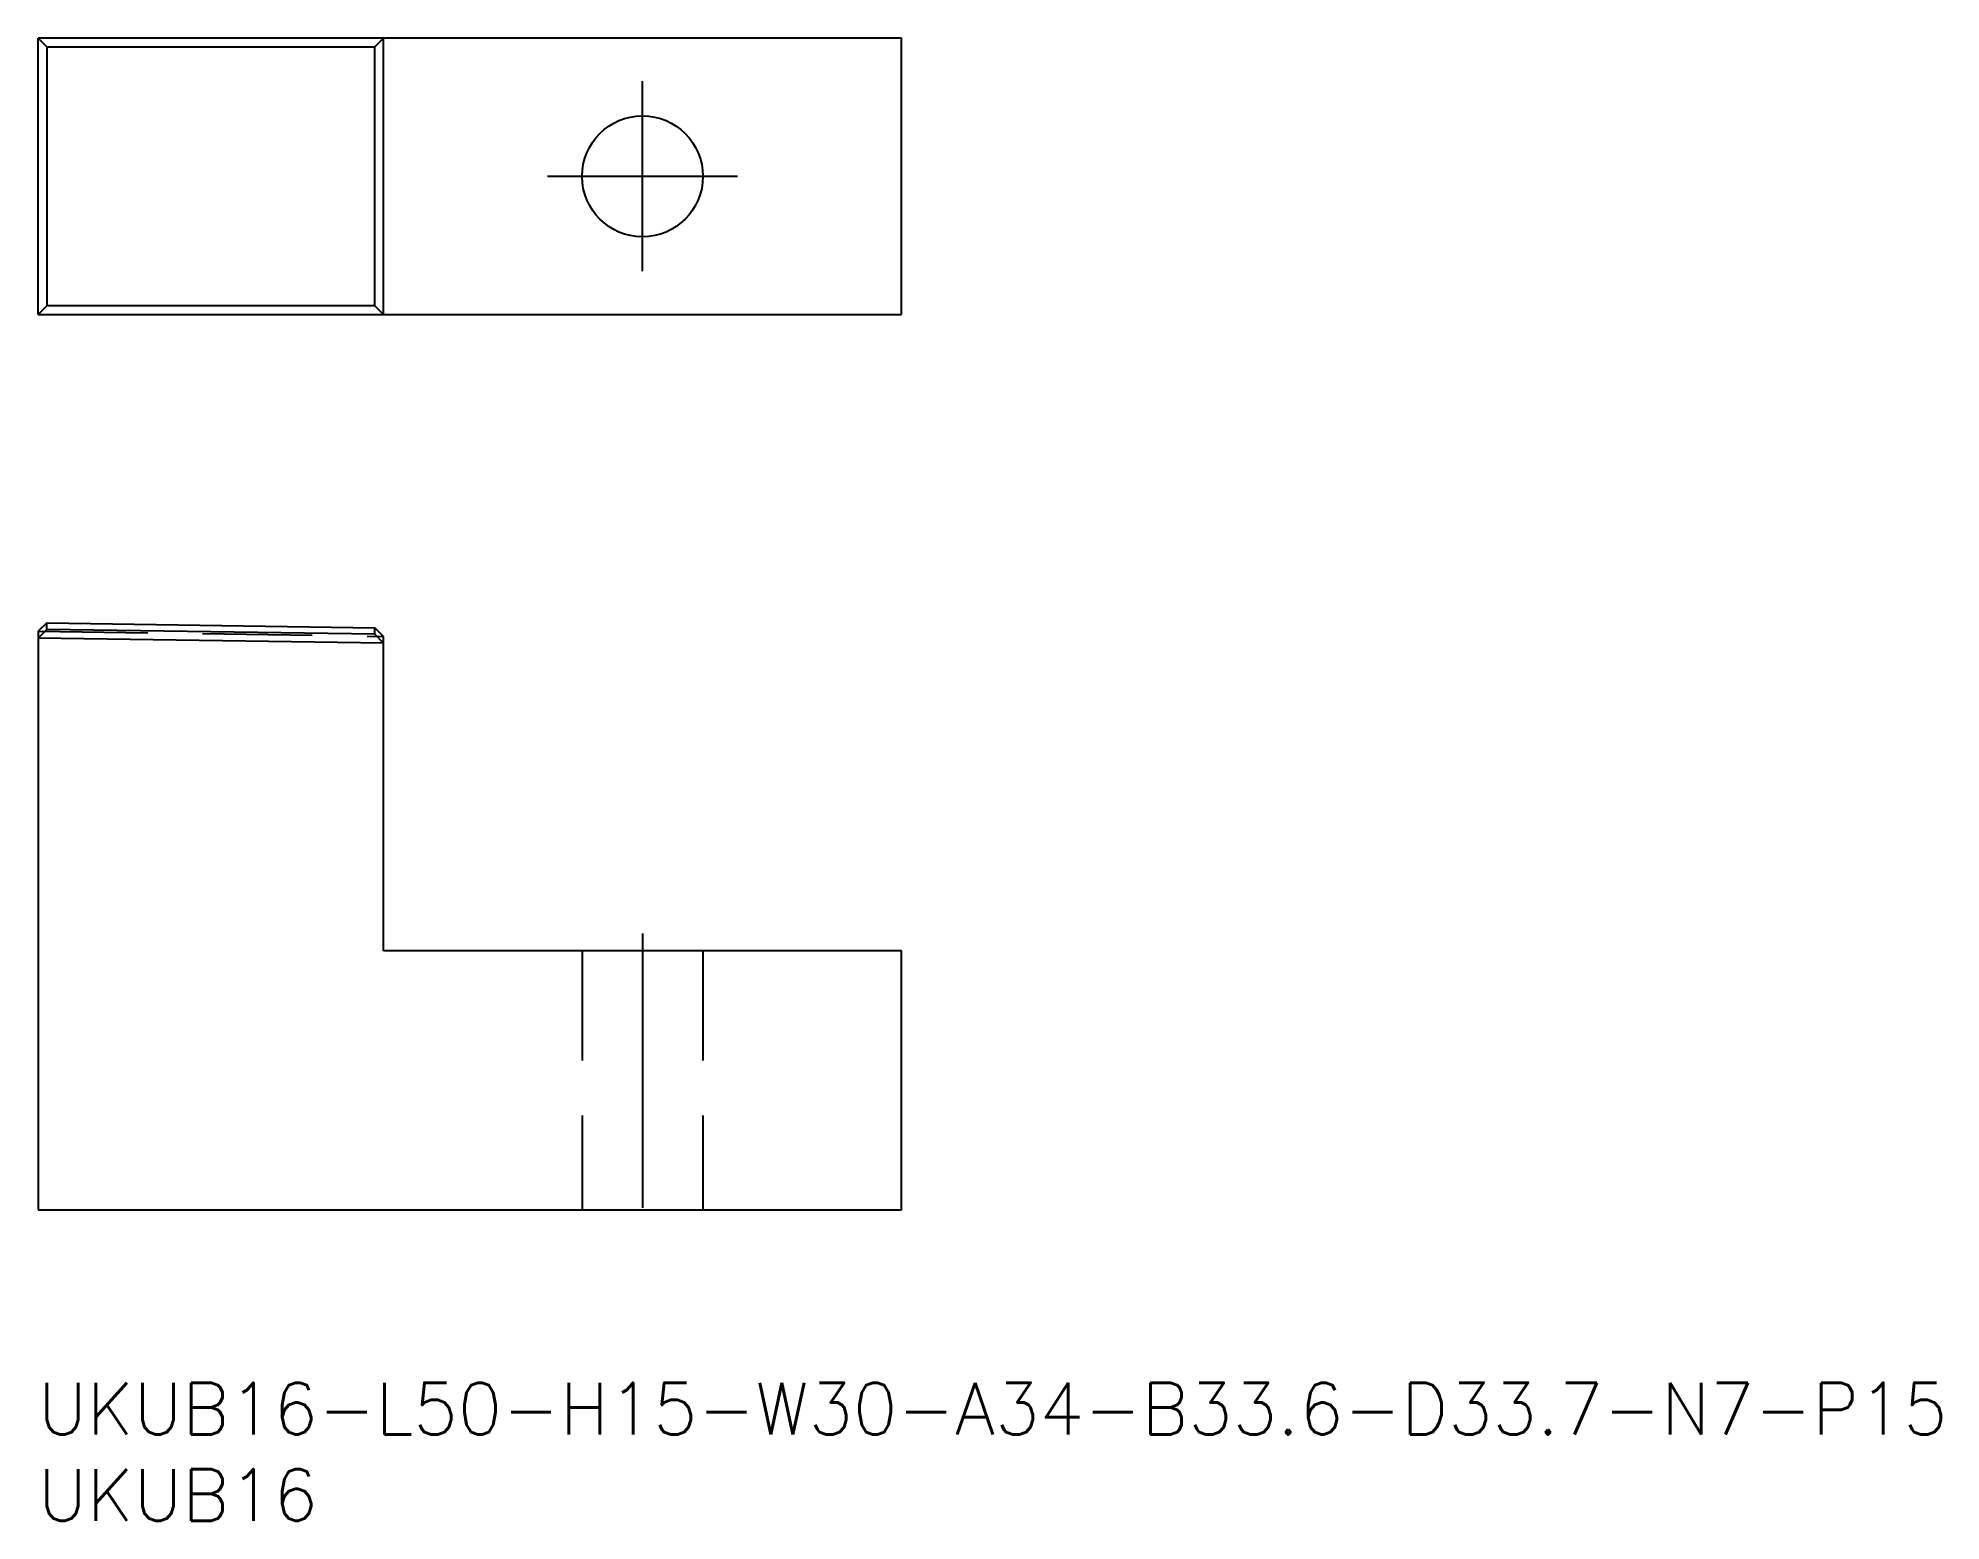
# Model space of a CAD drawing. Extents: x 0 to 110, y -8 to 78.
import ezdxf

# ---------------------------------------------------------------- set-up
doc = ezdxf.new("R2010")
doc.units = 0
doc.header["$LTSCALE"] = 0.5
doc.linetypes.add('CENTER', pattern=[50.8, 31.75, -6.35, 6.35, -6.35])
doc.linetypes.add('DASHED', pattern=[19.05, 12.7, -6.35])
for name, color, linetype in [('MSM_CENTER', 1, 'CENTER'), ('MSM_CONTINUOUS', 7, 'CONTINUOUS'), ('MSM_DASHED', 4, 'DASHED'), ('MSM_PART_NUMBER', 7, 'CONTINUOUS')]:
    doc.layers.add(name, color=color, linetype=linetype)
doc.styles.get("Standard").update_dxf_attribs({"font": 'txt.shx', "height": 3, "bigfont": 'bigfont.shx'})

msp = doc.modelspace()

# ---------------------------------------------------------------- linework, layer by layer
at = {"layer": 'MSM_CENTER'}
for p, q in [((35, 64.33), (35, 75.33)), ((29.5, 69.83), (40.5, 69.83)), ((35, 26), (35, 9))]:
    msp.add_line(p, q, dxfattribs=at)
at = {"layer": 'MSM_CONTINUOUS'}
for p, q in [((50, 77.83), (0, 77.83)), ((0, 61.83), (0, 77.83)), ((0.5, 77.33), (0, 77.83)), ((0.5, 77.33), (0.5, 62.33)), ((0.5, 77.33), (19.5, 77.33)), ((20, 77.83), (19.5, 77.33)), ((19.5, 62.33), (19.5, 77.33)), ((20, 61.83), (20, 77.83)), ((50, 61.83), (50, 77.83)), ((0, 61.83), (0.5, 62.33)), ((0, 61.83), (50, 61.83)), ((19.5, 62.33), (0.5, 62.33)), ((20, 61.83), (19.5, 62.33)), ((0.5, 43.98), (0, 43.5)), ((0, 43.1), (0.5, 43.6)), ((0, 43.5), (0, 10)), ((20, 42.8), (0, 43.1)), ((0.5, 43.98), (19.5, 43.7)), ((0.5, 43.6), (0.5, 43.98)), ((19.5, 43.32), (0.5, 43.6)), ((20, 43.2), (19.5, 43.7)), ((19.5, 43.32), (19.5, 43.7)), ((20, 42.8), (19.5, 43.32)), ((20, 25), (20, 43.2)), ((50, 25), (20, 25)), ((50, 10), (50, 25)), ((0, 10), (50, 10))]:
    msp.add_line(p, q, dxfattribs=at)
msp.add_circle((35, 69.83), 3.5, dxfattribs=at)
at = {"layer": 'MSM_DASHED'}
for p, q in [((0, 43.5), (20, 43.2)), ((31.5, 25), (31.5, 10)), ((38.5, 25), (38.5, 10))]:
    msp.add_line(p, q, dxfattribs=at)

# ---------------------------------------------------------------- texts
at = {"layer": 'MSM_PART_NUMBER'}
for s, p in [('UKUB16-L50-H15-W30-A34-B33.6-D33.7-N7-P15', (0, -3)), ('UKUB16', (0, -8))]:
    msp.add_text(s, height=3, dxfattribs=at).set_placement(p)

doc.saveas('drawing.dxf')
